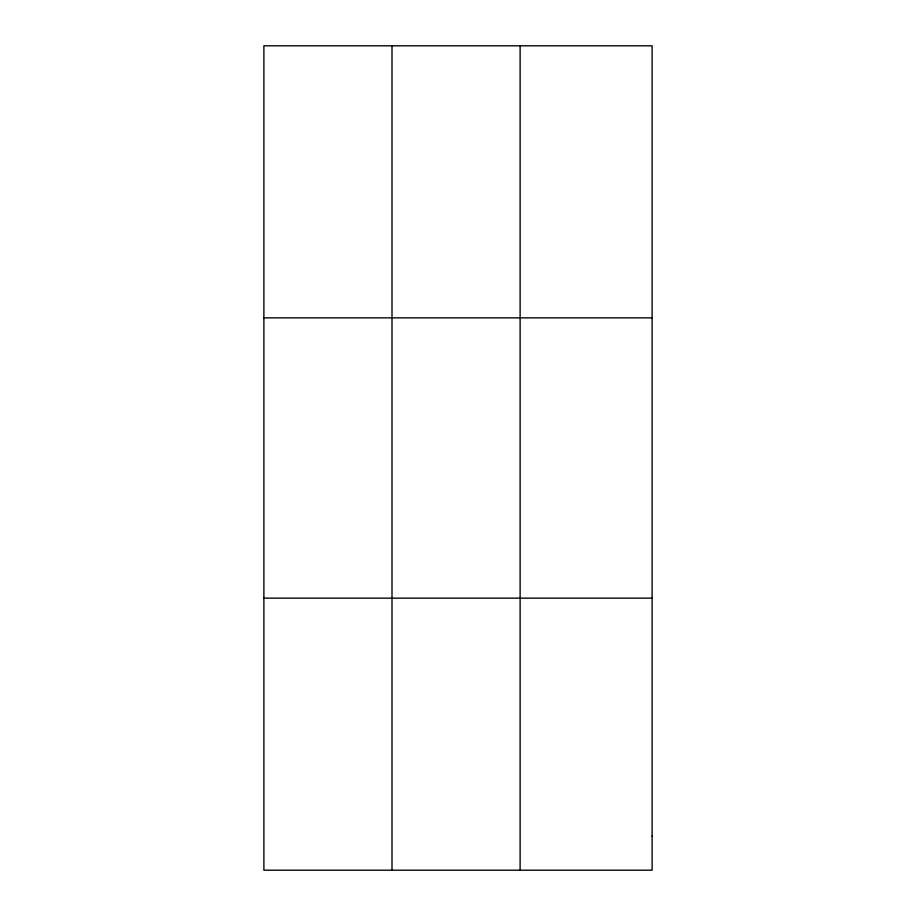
<?xml version="1.0" encoding="UTF-8"?>
<svg xmlns="http://www.w3.org/2000/svg" width="916" height="916" viewBox="0 0 916 916"><rect width="100%" height="100%" fill="white"/><g stroke="black" fill="none" stroke-linecap="round" stroke-linejoin="round"><path stroke-width="1.37" d="M392.002 870.2L392.002 45.8M520.116 870.2L520.116 45.8M263.888 317.852L652.112 317.852M263.888 598.148L652.112 598.148M652.112 836.193L652.112 870.2L263.888 870.2L263.888 45.8L652.112 45.8L652.112 836.193"/></g></svg>
